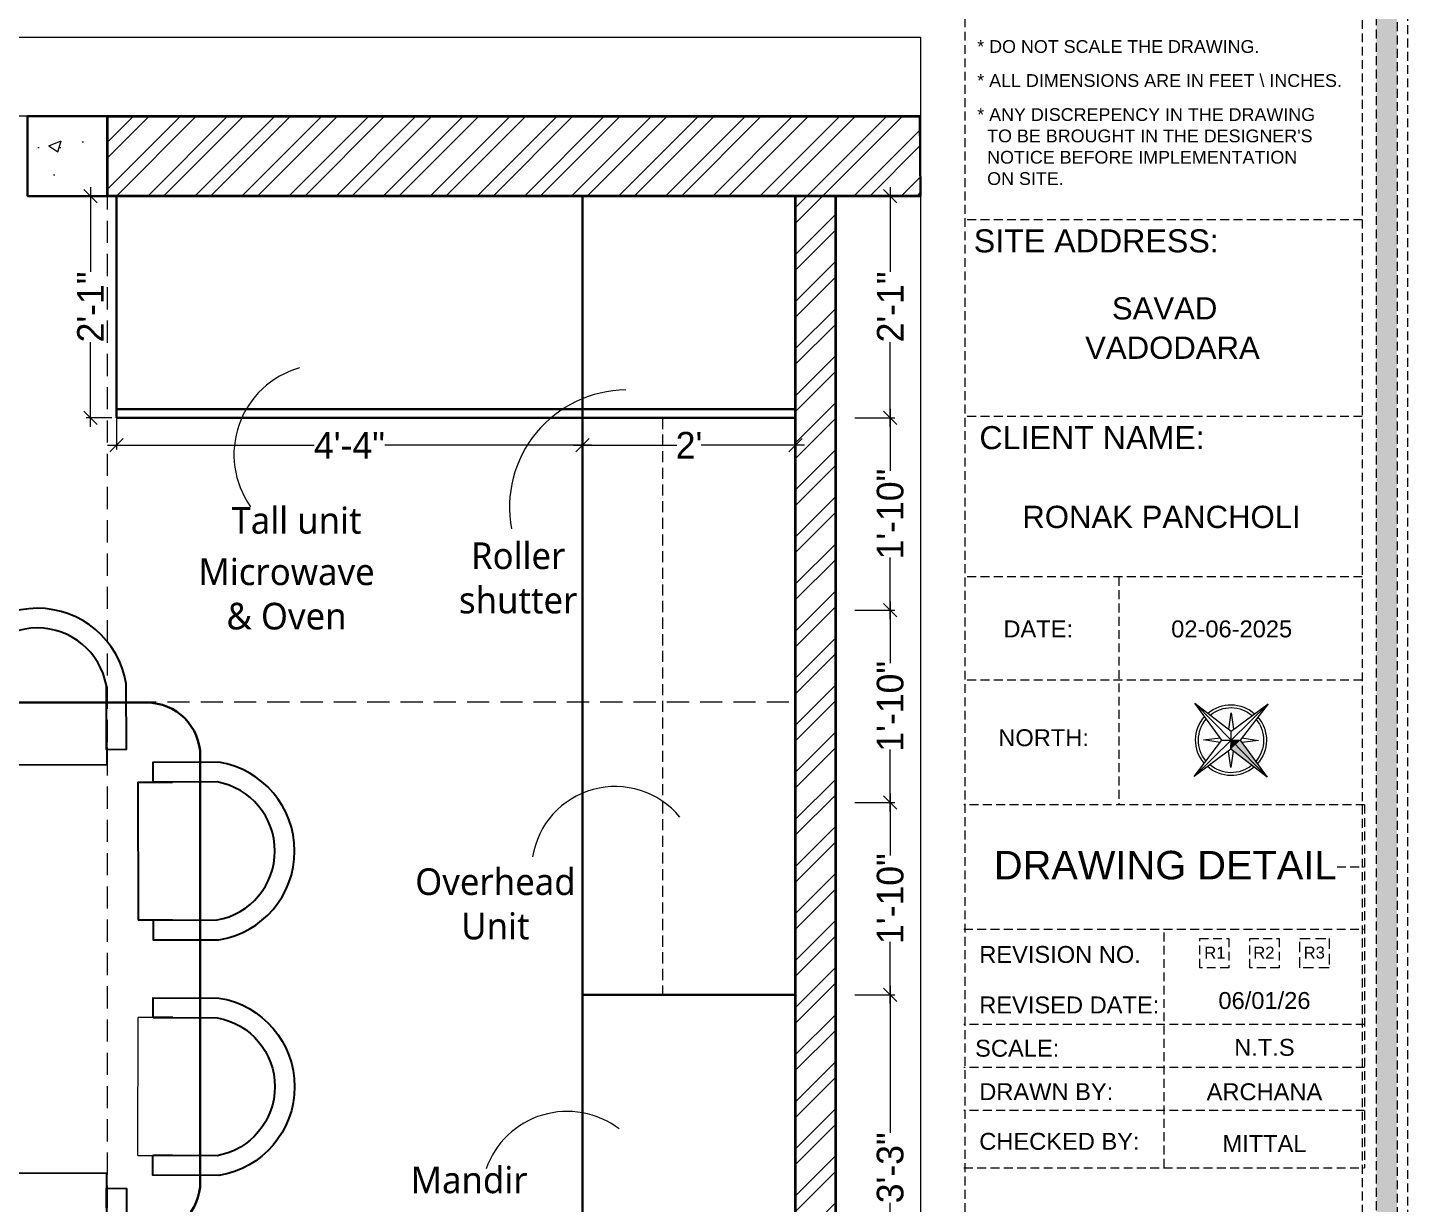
# Model space of a CAD drawing. Header units: millimetres. Extents: x 56222 to 3066687, y -650199 to -121287.
# Drawn here: x 140211 to 140366.4, y -184185.9 to -184053.4 of the extents above; entities that cross this region are included whole.
import ezdxf
from ezdxf.enums import TextEntityAlignment as Align

# ---------------------------------------------------------------- set-up
doc = ezdxf.new("R2010")
doc.units = ezdxf.units.MM
doc.header["$MEASUREMENT"] = 0
doc.header["$PDMODE"] = 35
for name, pattern in [('DASHED', [0.75, 0.5, -0.25]), ('DASHED2', [0.375, 0.25, -0.125]), ('DASHEDX2', [1.5, 1, -0.5]), ('HIDDEN', [0.375, 0.25, -0.125])]:
    doc.linetypes.add(name, pattern=pattern)
doc.layers.get('Defpoints').update_dxf_attribs({"color": 220})
doc.layers.add('AR HATCH-7', color=7, linetype='Continuous')
doc.layers.add('str coll', color=6, linetype='Continuous')
for name, color, linetype, lineweight in [('COLUMN', 1, 'Continuous', 30), ('Dimension', 10, 'DASHEDX2', 20), ('FIRST FLOOR ( DW_RAIL )', 7, 'Continuous', 9), ('FUR1', 22, 'Continuous', 0), ('FURNITURE', 32, 'Continuous', 9), ('furniture dimensions', 1, 'DASHED', 0), ('FURNITURE-1', 252, 'Continuous', 13), ('GROUND FLOOR', 7, 'Continuous', 9), ('Labelling', 1, 'Continuous', 25), ('NAME PLATE', 7, 'Continuous', 25), ('title block', 7, 'Continuous', 9), ('wall', 7, 'Continuous', 30)]:
    doc.layers.add(name, color=color, linetype=linetype, lineweight=lineweight)
doc.layers.add('hatch', color=250, linetype='Continuous', lineweight=9, transparency=0.5)
doc.styles.add('Arial', font='arial.ttf')
doc.styles.add('century g', font='GOTHIC.TTF')
doc.styles.add('style4', font='ARIALN.TTF')
doc.dimstyles.new('Archana', dxfattribs={"dimtxt": 2, "dimasz": 0.75, "dimexe": 0.5, "dimexo": 0.5, "dimgap": 0, "dimtad": 0, "dimzin": 0, "dimdsep": 46, "dimlunit": 4, "dimtxsty": 'century g', "dimblk": 'OBLIQUE', "dimcen": 0, "dimdle": 1, "dimclrd": 256, "dimclre": 256, "dimclrt": 256, "dimadec": 0, "dimazin": 0, "dimtfac": 1, "dimtofl": 0, "dimtmove": 1, "dimatfit": 3, "dimfxl": 1, "dimfxlon": 1, "dimtolj": 1, "dimtzin": 0, "dimlwd": -1, "dimlwe": -1, "dimarcsym": 0})

# ---------------------------------------------------------------- blocks, each defined once
blk = doc.blocks.new('SD DSD')
at = {"layer": 'FURNITURE', "lineweight": 25}
for p, q in [((3348486.7, -514623.32), (3348486.68, -514619.42)), ((3348502.23, -514619.34), (3348502.25, -514623.25)), ((3348486.7, -514623.32), (3348502.25, -514623.25)), ((3348483.69, -514625.26), (3348479.79, -514625.25)), ((3348483.69, -514625.26), (3348483.66, -514640.81)), ((3348505.76, -514625.26), (3348509.66, -514625.25)), ((3348505.76, -514625.26), (3348505.79, -514640.81)), ((3348479.75, -514640.8), (3348483.66, -514640.81)), ((3348509.7, -514640.8), (3348505.79, -514640.81)), ((3348479.75, -514651.77), (3348483.66, -514651.76)), ((3348483.69, -514667.31), (3348483.66, -514651.76)), ((3348483.69, -514667.31), (3348479.79, -514667.32)), ((3348486.7, -514669.25), (3348486.68, -514673.16)), ((3348486.7, -514669.25), (3348502.25, -514669.32)), ((3348502.23, -514673.23), (3348502.25, -514669.32))]:
    blk.add_line(p, q, dxfattribs=at)
at = {"layer": 'FURNITURE'}
for p, q in [((3348505.76, -514667.31), (3348505.79, -514651.76)), ((3348509.7, -514651.77), (3348505.79, -514651.76)), ((3348505.76, -514667.31), (3348509.66, -514667.32))]:
    blk.add_line(p, q, dxfattribs=at)
at = {"layer": 'FURNITURE', "lineweight": 25, "flags": 128}
for points in [[(3348502.23, -514621.56), (3348504.46, -514621.55), (3348504.42, -514614.17, 0.853613), (3348484.42, -514614.22), (3348484.46, -514621.65), (3348486.68, -514621.64)], [(3348502.22, -514619.34), (3348502.23, -514621.56), (3348502.2, -514614.36, 0.835758), (3348486.65, -514614.39), (3348486.67, -514619.42), (3348486.68, -514621.64)], [(3348481.97, -514640.8), (3348481.97, -514643.02), (3348474.58, -514643.01, -0.853613), (3348474.58, -514623.01), (3348482.01, -514623.02), (3348482.01, -514625.25)], [(3348507.48, -514640.8), (3348507.48, -514643.02), (3348514.87, -514643.01, 0.853613), (3348514.87, -514623.01), (3348507.44, -514623.02), (3348507.44, -514625.25)], [(3348479.75, -514640.79), (3348481.97, -514640.8), (3348474.77, -514640.78, -0.835758), (3348474.76, -514625.23), (3348479.79, -514625.24), (3348482.01, -514625.25)], [(3348509.7, -514640.79), (3348507.48, -514640.8), (3348514.68, -514640.78, 0.835758), (3348514.69, -514625.23), (3348509.66, -514625.24), (3348507.44, -514625.25)], [(3348481.97, -514651.77), (3348481.97, -514649.55), (3348474.58, -514649.57, 0.853613), (3348474.58, -514669.57), (3348482.01, -514669.55), (3348482.01, -514667.32)], [(3348507.48, -514651.77), (3348507.48, -514649.55), (3348514.87, -514649.57, -0.853613), (3348514.87, -514669.57), (3348507.44, -514669.55), (3348507.44, -514667.32)], [(3348479.75, -514651.78), (3348481.97, -514651.77), (3348474.77, -514651.79, 0.835758), (3348474.76, -514667.34), (3348479.79, -514667.33), (3348482.01, -514667.33)], [(3348509.7, -514651.78), (3348507.48, -514651.77), (3348514.68, -514651.79, -0.835758), (3348514.69, -514667.34), (3348509.66, -514667.33), (3348507.44, -514667.33)], [(3348502.23, -514671.01), (3348504.46, -514671.02), (3348504.42, -514678.4, -0.853613), (3348484.42, -514678.36), (3348484.46, -514670.92), (3348486.68, -514670.93)], [(3348502.22, -514673.23), (3348502.23, -514671.01), (3348502.2, -514678.21, -0.835758), (3348486.65, -514678.18), (3348486.67, -514673.16), (3348486.68, -514670.93)]]:
    blk.add_lwpolyline(points, format="xyb", dxfattribs=at)
at = {"layer": 'FURNITURE', "lineweight": 30}
blk.add_lwpolyline([(3348506.78, -514676.29), (3348482.68, -514676.29, -0.414214), (3348476.68, -514670.29), (3348476.68, -514622.29, -0.414214), (3348482.68, -514616.29), (3348506.78, -514616.29, -0.414214), (3348512.78, -514622.29), (3348512.78, -514670.29, -0.414214)], format="xyb", close=True, dxfattribs=at)
blk = doc.blocks.new('aggerg')
at = {"layer": 'Dimension', "color": 42, "true_color": 0xd39e00}
blk.add_lwpolyline([(-1.41, 1.41), (1.41, 1.41), (1.41, -1.41), (-1.41, -1.41)], close=True, dxfattribs=at)
at = {"layer": 'NAME PLATE', "lineweight": 0, "insert": (-0.03, 0.62), "char_height": 1.151, "width": 2.2458, "attachment_point": 2, "style": 'Arial'}
blk.add_mtext('R3', dxfattribs=at)
blk = doc.blocks.new('4t')
at = {"transparency": 33554607}
h = blk.add_hatch(color=1, dxfattribs=at)
h.dxf.hatch_style = 1
h.paths.add_polyline_path([(45531.33, -35822.29), (45529.23, -35821.83), (45528.09, -35837.01)])
h = blk.add_hatch(color=1, dxfattribs=at)
h.dxf.hatch_style = 1
h.paths.add_polyline_path([(45531.8, -35820.19), (45529.23, -35821.83), (45531.33, -35822.29)])
h = blk.add_hatch(color=1, dxfattribs=at)
h.dxf.hatch_style = 1
h.paths.add_polyline_path([(45531.8, -35820.19), (45531.33, -35822.29), (45533.44, -35822.75)])
h = blk.add_hatch(color=1, dxfattribs=at)
h.dxf.hatch_style = 1
h.paths.add_polyline_path([(45533.44, -35822.75), (45531.33, -35822.29), (45528.09, -35837.01)])
at = {"layer": 'title block', "color": 7, "lineweight": 9}
for p, q in [((45535.51, -35803.37), (45530.16, -35817.62)), ((45535.51, -35803.37), (45531.8, -35820.19)), ((45534.36, -35818.55), (45535.51, -35803.37)), ((45530.5, -35816.7), (45526.88, -35812.49)), ((45526.88, -35812.49), (45529.18, -35817.55)), ((45530.16, -35817.62), (45514.98, -35816.48)), ((45514.98, -35816.48), (45529.23, -35821.83)), ((45514.98, -35816.48), (45531.8, -35820.19)), ((45539.5, -35815.27), (45534.44, -35817.57)), ((45535.28, -35818.89), (45539.5, -35815.27)), ((45528.31, -35821.48), (45524.1, -35825.11)), ((45531.8, -35820.19), (45528.09, -35837.01)), ((45529.23, -35821.83), (45528.09, -35837.01)), ((45531.8, -35820.19), (45529.23, -35821.83)), ((45531.8, -35820.19), (45530.16, -35817.62)), ((45534.36, -35818.55), (45531.8, -35820.19)), ((45533.44, -35822.75), (45531.8, -35820.19)), ((45531.8, -35820.19), (45548.62, -35823.9)), ((45548.62, -35823.9), (45534.36, -35818.55)), ((45524.1, -35825.11), (45529.16, -35822.81)), ((45528.09, -35837.01), (45533.44, -35822.75)), ((45533.09, -35823.67), (45536.71, -35827.89)), ((45533.44, -35822.75), (45548.62, -35823.9)), ((45536.71, -35827.89), (45534.42, -35822.83))]:
    blk.add_line(p, q, dxfattribs=at)
for radius, start, end in [(11.79, 81.36, 163.7665), (10.83, 82.4286, 162.6979), (10.83, 352.4286, 72.6979), (11.79, 351.36, 73.7665), (11.79, 171.36, 253.7665), (10.83, 172.4286, 252.6979), (11.79, 261.36, 343.7665), (10.83, 262.4286, 342.6979)]:
    blk.add_arc((45531.8, -35820.19), radius, start, end, dxfattribs=at)
blk = doc.blocks.new('_Oblique')
at = {"layer": 'wall', "color": 0, "lineweight": -2}
blk.add_line((-0.5, -0.5), (0.5, 0.5), dxfattribs=at)
blk = doc.blocks.new('*D438')
at = {"layer": 'Defpoints', "color": 0, "linetype": 'Continuous', "lineweight": 30, "transparency": 16777216}
for p in [(140220.95, -184096.36), (140273.45, -184097.36), (140273.45, -184100.44)]:
    blk.add_point(p, dxfattribs=at)
at = {"layer": 'furniture dimensions', "color": 5, "linetype": 'ByBlock', "transparency": 16777216}
blk.add_line((140220.95, -184096.86), (140220.95, -184100.94), dxfattribs=at)
at = {"layer": 'furniture dimensions', "color": 5, "linetype": 'Continuous', "transparency": 16777216}
for p, q in [((140273.45, -184097.86), (140273.45, -184100.94)), ((140219.95, -184100.44), (140243.24, -184100.44)), ((140274.45, -184100.44), (140251.17, -184100.44))]:
    blk.add_line(p, q, dxfattribs=at)
at = {"layer": 'furniture dimensions', "color": 5, "linetype": 'Continuous', "transparency": 16777216, "xscale": 1.5, "yscale": 1.5, "zscale": 1.5, "rotation": 180}
blk.add_blockref('_Oblique', (140220.95, -184100.44), dxfattribs=at)
at = {"layer": 'furniture dimensions', "color": 5, "linetype": 'Continuous', "transparency": 16777216, "xscale": 1.5, "yscale": 1.5, "zscale": 1.5}
blk.add_blockref('_Oblique', (140273.45, -184100.44), dxfattribs=at)
at = {"layer": 'furniture dimensions', "linetype": 'Continuous', "lineweight": 0, "transparency": 16777216, "insert": (140247.2, -184100.44), "char_height": 3, "attachment_point": 5, "style": 'century g'}
blk.add_mtext('\\A1;4\'-4"', dxfattribs=at)
blk = doc.blocks.new('*D439')
at = {"layer": 'Defpoints', "color": 0, "linetype": 'Continuous', "lineweight": 30, "transparency": 16777216}
for p in [(140273.45, -184097.36), (140297.45, -184097.36), (140297.45, -184100.44)]:
    blk.add_point(p, dxfattribs=at)
at = {"layer": 'furniture dimensions', "color": 5, "linetype": 'ByBlock', "transparency": 16777216}
blk.add_line((140273.45, -184097.86), (140273.45, -184100.94), dxfattribs=at)
at = {"layer": 'furniture dimensions', "color": 5, "linetype": 'Continuous', "transparency": 16777216}
for p, q in [((140297.45, -184097.86), (140297.45, -184100.94)), ((140272.45, -184100.44), (140284.07, -184100.44)), ((140298.45, -184100.44), (140286.83, -184100.44))]:
    blk.add_line(p, q, dxfattribs=at)
at = {"layer": 'furniture dimensions', "color": 5, "linetype": 'Continuous', "transparency": 16777216, "xscale": 1.5, "yscale": 1.5, "zscale": 1.5, "rotation": 180}
blk.add_blockref('_Oblique', (140273.45, -184100.44), dxfattribs=at)
at = {"layer": 'furniture dimensions', "color": 5, "linetype": 'Continuous', "transparency": 16777216, "xscale": 1.5, "yscale": 1.5, "zscale": 1.5}
blk.add_blockref('_Oblique', (140297.45, -184100.44), dxfattribs=at)
at = {"layer": 'furniture dimensions', "linetype": 'Continuous', "lineweight": 0, "transparency": 16777216, "insert": (140285.45, -184100.44), "char_height": 3, "attachment_point": 5, "style": 'century g'}
blk.add_mtext("\\A1;2'", dxfattribs=at)
blk = doc.blocks.new('*D440')
at = {"layer": 'Defpoints', "color": 0, "linetype": 'Continuous', "lineweight": 30, "transparency": 16777216}
for p in [(140304.6, -184072.36), (140297.45, -184097.36), (140308.12, -184097.36)]:
    blk.add_point(p, dxfattribs=at)
at = {"layer": 'furniture dimensions', "color": 5, "linetype": 'Continuous', "transparency": 16777216}
for p, q in [((140308.12, -184071.36), (140308.12, -184080.91)), ((140308.12, -184098.36), (140308.12, -184088.82)), ((140304.12, -184097.36), (140308.62, -184097.36))]:
    blk.add_line(p, q, dxfattribs=at)
at = {"layer": 'furniture dimensions', "color": 5, "linetype": 'ByBlock', "transparency": 16777216}
blk.add_line((140305.1, -184072.36), (140308.62, -184072.36), dxfattribs=at)
at = {"layer": 'furniture dimensions', "color": 5, "linetype": 'Continuous', "transparency": 16777216, "xscale": 1.5, "yscale": 1.5, "zscale": 1.5}
for p, rotation in [((140308.12, -184072.36), 90), ((140308.12, -184097.36), 270)]:
    blk.add_blockref('_Oblique', p, dxfattribs=dict(at, rotation=rotation))
at = {"layer": 'furniture dimensions', "linetype": 'Continuous', "lineweight": 0, "transparency": 16777216, "insert": (140308.12, -184084.86), "char_height": 3, "attachment_point": 5, "rotation": 90, "style": 'century g'}
blk.add_mtext('\\A1;2\'-1"', dxfattribs=at)
blk = doc.blocks.new('*D441')
at = {"layer": 'Defpoints', "color": 0, "linetype": 'Continuous', "lineweight": 30, "transparency": 16777216}
for p in [(140297.45, -184097.36), (140297.45, -184119.03), (140308.12, -184119.03)]:
    blk.add_point(p, dxfattribs=at)
at = {"layer": 'furniture dimensions', "color": 5, "linetype": 'ByBlock', "transparency": 16777216}
blk.add_line((140304.12, -184097.36), (140308.62, -184097.36), dxfattribs=at)
at = {"layer": 'furniture dimensions', "color": 5, "linetype": 'Continuous', "transparency": 16777216}
for p, q in [((140308.12, -184096.36), (140308.12, -184103.32)), ((140308.12, -184120.03), (140308.12, -184113.08)), ((140304.12, -184119.03), (140308.62, -184119.03))]:
    blk.add_line(p, q, dxfattribs=at)
at = {"layer": 'furniture dimensions', "color": 5, "linetype": 'Continuous', "transparency": 16777216, "xscale": 1.5, "yscale": 1.5, "zscale": 1.5}
for p, rotation in [((140308.12, -184097.36), 90), ((140308.12, -184119.03), 270)]:
    blk.add_blockref('_Oblique', p, dxfattribs=dict(at, rotation=rotation))
at = {"layer": 'furniture dimensions', "linetype": 'Continuous', "lineweight": 0, "transparency": 16777216, "insert": (140308.12, -184108.2), "char_height": 3, "attachment_point": 5, "rotation": 90, "style": 'century g'}
blk.add_mtext('\\A1;1\'-10"', dxfattribs=at)
blk = doc.blocks.new('*D442')
at = {"layer": 'Defpoints', "color": 0, "linetype": 'Continuous', "lineweight": 30, "transparency": 16777216}
for p in [(140297.45, -184119.03), (140297.45, -184140.7), (140308.12, -184140.7)]:
    blk.add_point(p, dxfattribs=at)
at = {"layer": 'furniture dimensions', "color": 5, "linetype": 'Continuous', "transparency": 16777216}
for p, q in [((140308.12, -184118.03), (140308.12, -184124.99)), ((140308.12, -184141.7), (140308.12, -184134.74)), ((140304.12, -184140.7), (140308.62, -184140.7))]:
    blk.add_line(p, q, dxfattribs=at)
at = {"layer": 'furniture dimensions', "color": 5, "linetype": 'ByBlock', "transparency": 16777216}
blk.add_line((140304.12, -184119.03), (140308.62, -184119.03), dxfattribs=at)
at = {"layer": 'furniture dimensions', "color": 5, "linetype": 'Continuous', "transparency": 16777216, "xscale": 1.5, "yscale": 1.5, "zscale": 1.5}
for p, rotation in [((140308.12, -184119.03), 90), ((140308.12, -184140.7), 270)]:
    blk.add_blockref('_Oblique', p, dxfattribs=dict(at, rotation=rotation))
at = {"layer": 'furniture dimensions', "linetype": 'Continuous', "lineweight": 0, "transparency": 16777216, "insert": (140308.12, -184129.86), "char_height": 3, "attachment_point": 5, "rotation": 90, "style": 'century g'}
blk.add_mtext('\\A1;1\'-10"', dxfattribs=at)
blk = doc.blocks.new('*D443')
at = {"layer": 'Defpoints', "color": 0, "linetype": 'Continuous', "lineweight": 30, "transparency": 16777216}
for p in [(140297.45, -184140.7), (140297.45, -184162.36), (140308.12, -184162.36)]:
    blk.add_point(p, dxfattribs=at)
at = {"layer": 'furniture dimensions', "color": 5, "linetype": 'Continuous', "transparency": 16777216}
for p, q in [((140308.12, -184139.7), (140308.12, -184146.65)), ((140308.12, -184163.36), (140308.12, -184156.41)), ((140304.12, -184162.36), (140308.62, -184162.36))]:
    blk.add_line(p, q, dxfattribs=at)
at = {"layer": 'furniture dimensions', "color": 5, "linetype": 'ByBlock', "transparency": 16777216}
blk.add_line((140304.12, -184140.7), (140308.62, -184140.7), dxfattribs=at)
at = {"layer": 'furniture dimensions', "color": 5, "linetype": 'Continuous', "transparency": 16777216, "xscale": 1.5, "yscale": 1.5, "zscale": 1.5}
for p, rotation in [((140308.12, -184140.7), 90), ((140308.12, -184162.36), 270)]:
    blk.add_blockref('_Oblique', p, dxfattribs=dict(at, rotation=rotation))
at = {"layer": 'furniture dimensions', "linetype": 'Continuous', "lineweight": 0, "transparency": 16777216, "insert": (140308.12, -184151.53), "char_height": 3, "attachment_point": 5, "rotation": 90, "style": 'century g'}
blk.add_mtext('\\A1;1\'-10"', dxfattribs=at)
blk = doc.blocks.new('*D444')
at = {"layer": 'Defpoints', "color": 0, "linetype": 'Continuous', "lineweight": 30, "transparency": 16777216}
for p in [(140297.45, -184162.36), (140297.45, -184201.36), (140308.12, -184201.36)]:
    blk.add_point(p, dxfattribs=at)
at = {"layer": 'furniture dimensions', "color": 5, "linetype": 'Continuous', "transparency": 16777216}
for p, q in [((140308.12, -184161.36), (140308.12, -184177.92)), ((140308.12, -184202.36), (140308.12, -184185.81)), ((140304.12, -184201.36), (140308.62, -184201.36))]:
    blk.add_line(p, q, dxfattribs=at)
at = {"layer": 'furniture dimensions', "color": 5, "linetype": 'ByBlock', "transparency": 16777216}
blk.add_line((140304.12, -184162.36), (140308.62, -184162.36), dxfattribs=at)
at = {"layer": 'furniture dimensions', "color": 5, "linetype": 'Continuous', "transparency": 16777216, "xscale": 1.5, "yscale": 1.5, "zscale": 1.5}
for p, rotation in [((140308.12, -184162.36), 90), ((140308.12, -184201.36), 270)]:
    blk.add_blockref('_Oblique', p, dxfattribs=dict(at, rotation=rotation))
at = {"layer": 'furniture dimensions', "linetype": 'Continuous', "lineweight": 0, "transparency": 16777216, "insert": (140308.12, -184181.86), "char_height": 3, "attachment_point": 5, "rotation": 90, "style": 'century g'}
blk.add_mtext('\\A1;3\'-3"', dxfattribs=at)
blk = doc.blocks.new('*D445')
at = {"layer": 'Defpoints', "color": 0, "linetype": 'Continuous', "lineweight": 30, "transparency": 16777216}
for p in [(140220.95, -184072.36), (140218.03, -184097.36), (140220.95, -184097.36)]:
    blk.add_point(p, dxfattribs=at)
at = {"layer": 'furniture dimensions', "color": 5, "linetype": 'Continuous', "transparency": 16777216}
for p, q in [((140218.03, -184071.36), (140218.03, -184080.91)), ((140218.03, -184098.36), (140218.03, -184088.82)), ((140220.45, -184097.36), (140217.53, -184097.36))]:
    blk.add_line(p, q, dxfattribs=at)
at = {"layer": 'furniture dimensions', "color": 5, "linetype": 'ByBlock', "transparency": 16777216}
blk.add_line((140220.45, -184072.36), (140217.53, -184072.36), dxfattribs=at)
at = {"layer": 'furniture dimensions', "color": 5, "linetype": 'Continuous', "transparency": 16777216, "xscale": 1.5, "yscale": 1.5, "zscale": 1.5}
for p, rotation in [((140218.03, -184072.36), 90), ((140218.03, -184097.36), 270)]:
    blk.add_blockref('_Oblique', p, dxfattribs=dict(at, rotation=rotation))
at = {"layer": 'furniture dimensions', "linetype": 'Continuous', "lineweight": 0, "transparency": 16777216, "insert": (140218.03, -184084.86), "char_height": 3, "attachment_point": 5, "rotation": 90, "style": 'century g'}
blk.add_mtext('\\A1;2\'-1"', dxfattribs=at)

msp = doc.modelspace()

# ---------------------------------------------------------------- hatches: boundary and pattern name
at = {"layer": 'AR HATCH-7', "lineweight": 18, "true_color": 0x939598, "transparency": 33554610}
h = msp.add_hatch(dxfattribs=at)
h.set_pattern_fill('ANSI32', color=252, scale=10)
h.paths.add_polyline_path([(140174.95, -184063.365), (140123.45, -184063.365), (140123.45, -184072.365), (140174.95, -184072.365)])
h.paths.add_polyline_path([(140090.45, -184063.365), (140065.45, -184063.365), (140065.45, -184072.365), (140090.45, -184072.365)])
h.paths.add_polyline_path([(140065.45, -184078.365), (140056.45, -184078.365), (140056.45, -184100.865), (140065.45, -184100.865), (140065.45, -184088.87)])
h.paths.add_polyline_path([(140065.45, -184172.865), (140056.45, -184172.865), (140056.45, -184190.865), (140065.45, -184190.865)])
h.paths.add_polyline_path([(140098.455, -184155.203), (140098.455, -184145.569), (140091.979, -184145.569), (140091.979, -184155.203)], flags=9)
h.paths.add_polyline_path([(140171.676, -184197.145), (140185.563, -184197.145), (140185.563, -184184.924), (140171.676, -184184.924)], flags=9)
h.paths.add_polyline_path([(140098.668, -184198.297), (140109.498, -184198.297), (140109.498, -184191.245), (140098.668, -184191.245)], flags=9)
h.paths.add_polyline_path([(140097.102, -184172.145), (140116.906, -184172.145), (140116.906, -184159.965), (140097.102, -184159.965)], flags=9)
h.paths.add_polyline_path([(140144.148, -184148.798), (140149.271, -184148.798), (140149.271, -184141.446), (140144.148, -184141.446)], flags=9)
h.paths.add_polyline_path([(140151.874, -184140.882), (140156.981, -184140.882), (140156.981, -184133.531), (140151.874, -184133.531)], flags=9)
h.paths.add_polyline_path([(140160.503, -184149.111), (140165.885, -184149.111), (140165.885, -184141.76), (140160.503, -184141.76)], flags=9)
h.paths.add_polyline_path([(140151.727, -184156.827), (140157.11, -184156.827), (140157.11, -184149.476), (140151.727, -184149.476)], flags=9)
h.paths.add_polyline_path([(140135.013, -184180.447), (140174.359, -184180.447), (140174.359, -184165.377), (140135.013, -184165.377)], flags=9)
h.paths.add_polyline_path([(140311.29, -184089.694), (140311.29, -184080.061), (140304.814, -184080.061), (140304.814, -184089.694)], flags=9)
h.paths.add_polyline_path([(140311.252, -184114.419), (140311.252, -184102.471), (140304.776, -184102.471), (140304.776, -184114.419)], flags=9)
h.paths.add_polyline_path([(140311.252, -184136.086), (140311.252, -184124.138), (140304.776, -184124.138), (140304.776, -184136.086)], flags=9)
h.paths.add_polyline_path([(140311.252, -184157.752), (140311.252, -184145.804), (140304.776, -184145.804), (140304.776, -184157.752)], flags=9)
h.paths.add_polyline_path([(140311.252, -184186.705), (140311.252, -184177.072), (140304.776, -184177.072), (140304.776, -184186.705)], flags=9)
h.paths.add_polyline_path([(140253.815, -184158.021), (140273.619, -184158.021), (140273.619, -184145.841), (140253.815, -184145.841)], flags=9)
h.paths.add_polyline_path([(140253.03, -184186.557), (140267.956, -184186.557), (140267.956, -184179.505), (140253.03, -184179.505)], flags=9)
h = msp.add_hatch(dxfattribs=at)
h.set_pattern_fill('ANSI32', color=252, scale=10)
h.paths.add_polyline_path([(140311.45, -184063.365), (140219.95, -184063.365), (140219.95, -184072.365), (140293.45, -184072.365), (140311.527, -184072.365)])
h.paths.add_polyline_path([(140301.95, -184072.365), (140297.45, -184072.365), (140297.45, -184201.365), (140301.95, -184201.365)])
h.paths.add_polyline_path([(140311.527, -184201.365), (140273.45, -184201.365), (140273.45, -184205.865), (140311.527, -184205.917)])
at = {"layer": 'Dimension', "true_color": 0xd39e00}
h = msp.add_hatch(color=42, dxfattribs=at)
h.paths.add_polyline_path([(140032.283, -184252.61), (140365.198, -184252.61), (140365.198, -184018.28), (140032.283, -184018.28)])
h.paths.add_polyline_path([(140034.62, -184250.274), (140362.862, -184250.274), (140362.862, -184020.616), (140034.62, -184020.616)], flags=16)
at = {"layer": 'FURNITURE-1', "lineweight": 18, "true_color": 0xc7c8ca, "transparency": 33554610}
h = msp.add_hatch(dxfattribs=at)
h.set_pattern_fill('AR-CONC', color=9, scale=2)
h.set_pattern_definition([(50, (0, 0), (14.34520365, -1.2550427), [1.5, -16.5]), (355, (0, 0), (-2.7750267, 15.0438427), [1.2, -13.2]), (100.4514445, (1.195, -0.105), (11.5701769, 13.7887998), [1.2748038, -14.0228422]), (46.1842, (0, 4), (21.3448266, -3.3103856), [2.25, -24.75]), (96.635635, (1.779, 3.724), (18.693239, 19.482372), [1.9122068, -21.0342752]), (351.184164, (0, 4), (18.693239, 19.482372), [1.8, -19.8]), (21, (2, 3), (11.93814104, -8.0523778), [1.5, -16.5]), (326, (2, 3), (4.8663066, 14.5030009), [1.2, -13.2]), (71.451445, (2.995, 2.329), (16.8044475, 6.45062306), [1.2748038, -14.0228422]), (37.5, (0, 0), (0.24319711, 6.65787708), [0, -13.04, 0, -13.4, 0, -13.25]), (7.5, (0, 0), (5.26139075, 7.88823424), [0, -7.64, 0, -12.74, 0, -5.05]), (327.5, (-4.46, 0), (10.67644872, -0.45109743), [0, -5, 0, -15.6, 0, -20.7]), (317.5, (-6.46, 0), (11.6637234, 2.00209965), [0, -6.5, 0, -10.36, 0, -14.7])])
h.paths.add_polyline_path([(140219.95, -184063.365), (140210.95, -184063.365), (140210.95, -184066.365), (140210.95, -184072.365), (140219.95, -184072.365)])
h.paths.add_polyline_path([(140065.45, -184063.365), (140056.45, -184063.365), (140056.45, -184078.365), (140065.45, -184078.365)])
h.paths.add_polyline_path([(140065.45, -184190.865), (140056.45, -184190.865), (140056.45, -184205.865), (140065.45, -184205.865)])

# ---------------------------------------------------------------- linework, layer by layer
at = {"layer": 'COLUMN'}
msp.add_lwpolyline([(140210.95, -184063.365), (140219.95, -184063.365), (140219.95, -184072.365), (140210.95, -184072.365)], close=True, dxfattribs=at)
msp.add_lwpolyline([(140311.527, -184072.365), (140311.527, -184072.365), (140311.45, -184063.365), (140311.527, -184063.365)], dxfattribs=at)
at = {"layer": 'Dimension', "color": 42, "true_color": 0xd39e00}
for p, q in [((140361.28, -184075.032, 0.119), (140316.546, -184075.032, 0.119)), ((140361.28, -184097.206, 0.119), (140316.546, -184097.206, 0.119)), ((140361.28, -184115.273, 0.119), (140316.546, -184115.273, 0.119)), ((140333.854, -184115.273, 0.119), (140333.854, -184140.954, 0.119)), ((140361.28, -184126.898, 0.119), (140316.546, -184126.898, 0.119)), ((140361.551, -184140.954, 0.119), (140316.408, -184140.954, 0.119)), ((140361.551, -184140.954, 0.119), (140361.551, -184181.842, 0.119)), ((140358.437, -184147.964, 0.119), (140361.551, -184147.964, 0.119)), ((140316.408, -184154.973, 0.119), (140361.551, -184154.973, 0.119)), ((140338.979, -184181.842, 0.119), (140338.979, -184154.973, 0.119)), ((140361.551, -184165.721, 0.119), (140316.408, -184165.721, 0.119)), ((140361.551, -184170.561, 0.119), (140316.408, -184170.561, 0.119)), ((140361.551, -184175.402, 0.119), (140316.408, -184175.402, 0.119)), ((140316.408, -184181.842, 0.119), (140361.551, -184181.842, 0.119))]:
    msp.add_line(p, q, dxfattribs=at)
at = {"layer": 'Dimension', "color": 42, "true_color": 0xd39e00, "elevation": 0.119}
for points in [[(140031.115, -184017.111), (140366.366, -184017.111), (140366.366, -184253.778), (140031.115, -184253.778)], [(140032.283, -184018.28), (140365.198, -184018.28), (140365.198, -184252.61), (140032.283, -184252.61)], [(140034.62, -184020.616), (140362.862, -184020.616), (140362.862, -184250.274), (140034.62, -184250.274)], [(140316.546, -184248.351), (140316.546, -184022.539), (140361.28, -184022.539), (140361.28, -184248.351)], [(140342.975, -184156.013), (140346.269, -184156.013), (140346.269, -184159.307), (140342.975, -184159.307)], [(140348.618, -184156.013), (140351.912, -184156.013), (140351.912, -184159.307), (140348.618, -184159.307)]]:
    msp.add_lwpolyline(points, close=True, dxfattribs=at)
at = {"layer": 'FIRST FLOOR ( DW_RAIL )', "lineweight": 0}
msp.add_lwpolyline([(140042.956, -184054.468), (140311.527, -184054.468), (140311.527, -184216.393), (140042.956, -184216.393)], close=True, dxfattribs=at)
at = {"layer": 'FUR1', "color": 252, "true_color": 0x939598}
for centre, radius, start, end in [((140244.338, -184101.49), 10.147, 105.72487, 215.37551), ((140278.459, -184107.44), 13.227, 90.57368, 190.52547), ((140277.125, -184148.31), 9.416, 39.34678, 170.95732), ((140271.727, -184185.197), 9.692, 52.72579, 160.57996)]:
    msp.add_arc(centre, radius, start, end, dxfattribs=at)
at = {"layer": 'FURNITURE', "lineweight": 30}
for p, q in [((140220.95, -184072.365), (140220.95, -184097.365)), ((140273.45, -184097.365), (140273.451, -184072.365)), ((140220.95, -184096.365), (140297.45, -184096.365)), ((140221.95, -184096.365), (140220.95, -184096.365)), ((140246.951, -184097.365), (140220.95, -184097.365)), ((140246.948, -184096.365), (140221.948, -184096.365)), ((140244.451, -184097.365), (140297.45, -184097.365)), ((140273.45, -184201.365), (140273.45, -184097.365)), ((140274.451, -184096.365), (140273.451, -184096.365)), ((140297.451, -184096.365), (140297.451, -184097.365)), ((140297.451, -184096.365), (140297.451, -184097.365))]:
    msp.add_line(p, q, dxfattribs=at)
at = {"layer": 'FURNITURE', "lineweight": 25}
msp.add_line((140273.451, -184096.365), (140297.45, -184096.365), dxfattribs=at)
at = {"layer": 'FURNITURE', "linetype": 'HIDDEN', "lineweight": 18, "ltscale": 5}
for p, q in [((140282.45, -184097.365), (140282.45, -184140.697)), ((140282.45, -184140.697), (140282.45, -184162.363))]:
    msp.add_line(p, q, dxfattribs=at)
at = {"layer": 'FURNITURE', "lineweight": 30}
msp.add_lwpolyline([(140273.45, -184201.365), (140297.45, -184201.365), (140297.45, -184162.363), (140273.45, -184162.363)], close=True, dxfattribs=at)
at = {"layer": 'furniture dimensions', "linetype": 'ByBlock'}
msp.add_line((140297.451, -184096.365), (140297.451, -184097.365), dxfattribs=at)
msp.add_line((140297.451, -184096.365), (140297.451, -184097.365), dxfattribs=at)
at = {"layer": 'GROUND FLOOR'}
for p, q in [((140311.527, -184063.365), (140056.45, -184063.365)), ((140210.95, -184063.365), (140210.95, -184072.365)), ((140219.95, -184063.365), (140219.95, -184072.365)), ((140293.45, -184072.365), (140210.95, -184072.365)), ((140311.527, -184072.365), (140297.95, -184072.365))]:
    msp.add_line(p, q, dxfattribs=at)
at = {"layer": 'hatch', "lineweight": 35, "transparency": 33554687}
for p, q in [((140219.95, -184063.365), (140311.527, -184063.365)), ((140219.95, -184072.365), (140219.95, -184063.365)), ((140293.45, -184072.365), (140219.95, -184072.365)), ((140311.527, -184072.365), (140293.45, -184072.365)), ((140297.45, -184201.365), (140297.45, -184072.365)), ((140301.95, -184072.365), (140301.95, -184201.365))]:
    msp.add_line(p, q, dxfattribs=at)
at = {"layer": 'Labelling', "color": 251, "linetype": 'DASHED2', "lineweight": 0, "ltscale": 10, "true_color": 0x636466}
for p, q in [((140219.95, -184216.393), (140219.95, -184072.365)), ((140065.45, -184129.365), (140297.45, -184129.365))]:
    msp.add_line(p, q, dxfattribs=at)

# ---------------------------------------------------------------- block references
at = {"xscale": -0.3384522793480011, "yscale": 0.3384522793480011, "zscale": 0.3384522793480011, "rotation": 31.93972284097249}
msp.add_blockref('4t', (147010.178, -165693.189, 0.119), dxfattribs=at)
at = {"layer": 'NAME PLATE', "xscale": 1.168229754385931, "yscale": 1.168229754385931, "zscale": 1.168229754385931}
msp.add_blockref('aggerg', (140355.908, -184157.66, 0.119), dxfattribs=at)
at = {"layer": 'str coll', "lineweight": 35}
msp.add_blockref('SD DSD', (-3208282.379, 330486.845), dxfattribs=at)

# ---------------------------------------------------------------- texts
at = {"layer": 'FUR1', "color": 1, "char_height": 3, "width": 28.45427, "attachment_point": 5, "style": 'style4'}
for s, insert in [('{\\fMalgun Gothic|b0|i0|c0|p34;Tall unit}', (140241.241, -184108.925)), ('{\\fMalgun Gothic|b0|i0|c0|p34;Roller \\Pshutter}', (140266.21, -184115.412)), ('{\\fMalgun Gothic|b0|i0|c0|p34;Microwave \\P& Oven}', (140240.117, -184117.22)), ('{\\fMalgun Gothic|b0|i0|c0|p34;Overhead \\PUnit}', (140263.64, -184152.139)), ('{\\fMalgun Gothic|b0|i0|c0|p34;Mandir}', (140260.679, -184183.239))]:
    msp.add_mtext(s, dxfattribs=dict(at, insert=insert))
at = {"layer": 'NAME PLATE', "style": 'Arial'}
for s, height, p in [('SITE ADDRESS:', 2.5952, (140331.319, -184078.709, 0.119)), (' SAVAD ', 2.5087, (140339.022, -184086.27)), ('VADODARA', 2.5087, (140339.902, -184090.707)), ('CLIENT NAME:', 2.5952, (140330.846, -184100.882, 0.119)), ('RONAK PANCHOLI    ', 2.50875, (140340.616, -184109.769)), ('DATE:', 1.9068, (140324.781, -184122.09, 0.119)), ('02-06-2025', 1.9068, (140346.573, -184122.09, 0.119)), ('NORTH:', 1.9068, (140325.389, -184134.349, 0.119)), ('DRAWING DETAIL', 3.20851, (140339.085, -184149.355, 0.119)), ('REVISION NO.', 1.90684, (140327.243, -184158.773, 0.119)), ('REVISED DATE: ', 1.90684, (140328.65, -184164.459, 0.119)), ('SCALE:', 1.9068, (140322.415, -184169.336, 0.119)), ('DRAWN BY:', 1.9068, (140325.688, -184174.236, 0.119)), ('ARCHANA', 1.9068, (140350.265, -184174.243, 0.119)), ('CHECKED BY:', 1.90684, (140327.17, -184179.83, 0.119)), ('MITTAL', 1.9068, (140350.265, -184180.083, 0.119))]:
    msp.add_text(s, height=height, dxfattribs=at).set_placement(p, align=Align.CENTER)
for s, p in [('R1', (140343.48, -184158.281, 0.119)), ('R2', (140349, -184158.281, 0.119))]:
    msp.add_text(s, height=1.3442, dxfattribs=at).set_placement(p)
at = {"layer": 'NAME PLATE', "char_height": 1.4422, "width": 55.71966, "attachment_point": 1, "style": 'Arial'}
for s, insert in [('* DO NOT SCALE THE DRAWING.', (140317.912, -184054.792, 0.119)), ('* ALL DIMENSIONS ARE IN FEET \\\\ INCHES.', (140317.912, -184058.627, 0.119)), ("* ANY DISCREPENCY IN THE DRAWING \\P  TO BE BROUGHT IN THE DESIGNER'S\\P  NOTICE BEFORE IMPLEMENTATION \\P  ON SITE.", (140317.912, -184062.463, 0.119))]:
    msp.add_mtext(s, dxfattribs=dict(at, insert=insert))
at = {"layer": 'NAME PLATE', "lineweight": 0, "char_height": 1.9068, "attachment_point": 2, "style": 'Arial'}
for s, insert, width in [('06/01/26', (140350.265, -184162.055, 0.119), 16.52499), ('N.T.S', (140350.265, -184167.333, 0.119), 3.72164)]:
    msp.add_mtext(s, dxfattribs=dict(at, insert=insert, width=width))

# ---------------------------------------------------------------- dimensions: what is measured, and where the dimension line sits
at = {"layer": 'furniture dimensions', "color": 5, "linetype": 'Continuous', "lineweight": 0}
for base, p1, p2, angle, picture, middle in [((140218.026, -184097.365), (140220.95, -184072.365), (140220.95, -184097.365), 90, '*D445', (140218.026, -184084.865)), ((140308.12, -184097.365), (140304.598, -184072.365), (140297.451, -184097.365), 270, '*D440', (140308.12, -184084.865)), ((140308.12, -184119.031), (140297.451, -184097.365), (140297.45, -184119.031), 270, '*D441', (140308.12, -184108.198)), ((140308.12, -184140.697), (140297.45, -184119.031), (140297.45, -184140.697), 270, '*D442', (140308.12, -184129.864)), ((140308.12, -184162.363), (140297.45, -184140.697), (140297.45, -184162.363), 270, '*D443', (140308.12, -184151.53)), ((140308.12, -184201.365), (140297.45, -184162.363), (140297.45, -184201.365), 270, '*D444', (140308.12, -184181.864))]:
    dim = msp.add_linear_dim(base=base, p1=p1, p2=p2, angle=angle, dimstyle='Archana', override={"dimtxt": 3, "dimasz": 1.5, "dimdec": 0, "dimclrd": 5, "dimclre": 5, "dimfxl": 4}, dxfattribs=at)
    dim.commit()
    dim.dimension.update_dxf_attribs({"geometry": picture, "text_midpoint": middle})
for base, p1, p2, picture, middle in [((140273.450387207, -184100.440514587), (140220.950387208, -184096.364569626), (140273.450387207, -184097.364569626), '*D438', (140247.200387207, -184100.440514587)), ((140297.451, -184100.441), (140273.451, -184097.365), (140297.451, -184097.365), '*D439', (140285.451, -184100.441))]:
    dim = msp.add_linear_dim(base=base, p1=p1, p2=p2, dimstyle='Archana', override={"dimtxt": 3, "dimasz": 1.5, "dimdec": 0, "dimclrd": 5, "dimclre": 5, "dimfxl": 4}, dxfattribs=at)
    dim.commit()
    dim.dimension.update_dxf_attribs({"geometry": picture, "text_midpoint": middle})

doc.saveas('drawing.dxf')
